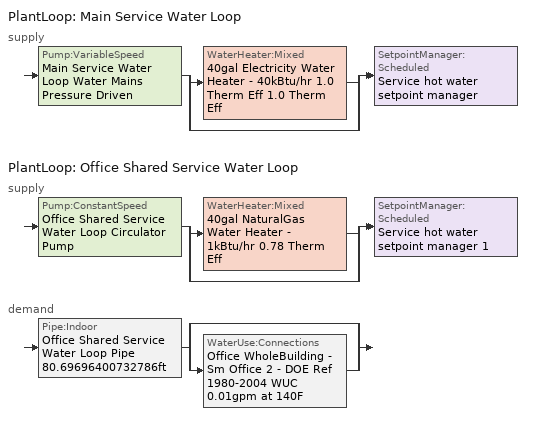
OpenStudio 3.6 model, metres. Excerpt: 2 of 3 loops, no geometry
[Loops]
PlantLoop 'Main Service Water Loop'
 supply: Pump:VariableSpeed 'Main Service Water Loop Water Mains Pressure Driven' > split
  | WaterHeater:Mixed '40gal Electricity Water Heater - 40kBtu/hr 1.0 Therm Eff 1.0 Therm Eff'
  | bypass
  join > SetpointManager:Scheduled 'Service hot water setpoint manager'
PlantLoop 'Office Shared Service Water Loop'
 supply: Pump:ConstantSpeed 'Office Shared Service Water Loop Circulator Pump' > split
  | WaterHeater:Mixed '40gal NaturalGas Water Heater - 1kBtu/hr 0.78 Therm Eff'
  | bypass
  join > SetpointManager:Scheduled 'Service hot water setpoint manager 1'
 demand: Pipe:Indoor 'Office Shared Service Water Loop Pipe 80.69696400732786ft' > split
  | bypass
  | WaterUse:Connections 'Office WholeBuilding - Sm Office 2 - DOE Ref 1980-2004 WUC 0.01gpm at 140F'
[Material] Roughness=Smooth; Thermal Absorptance=0.9; Solar Absorptance=0.7; Visible Absorptance=0.7
Name | Thickness {m} | Conductivity {W/m-K} | Density {kg/m3} | Specific Heat {J/kg-K}
Copper pipe 0.75in type L | 0.001143 | 386 | 8906.27 | 385.1856
Fiberglass batt 0.5in | 0.0127 | 0.0663448 | 11.2129 | 837.36
[Construction]
Copper pipe 0.75in type L with 0.5in fiberglass batt: Fiberglass batt 0.5in, Copper pipe 0.75in type L
[PlantLoop] Glycol Concentration=0; Maximum Loop Temperature {C}=60; Minimum Loop Temperature {C}=10; Plant Loop Volume {m3}=Autocalculate; Load Distribution Scheme=Optimal
Main Service Water Loop; Office Shared Service Water Loop
[Sizing:Plant] Loop Type=Heating; Design Loop Exit Temperature {C}=60; Loop Design Temperature Difference {deltaC}=5; Sizing Option=NonCoincident; Zone Timesteps in Averaging Window=1; Coincident Sizing Factor Mode=None
Main Service Water Loop; Office Shared Service Water Loop
[SetpointManager:Scheduled] Control Variable=Temperature; Schedule=Service Water Loop Temp - 140F
Name | Setpoint Node or NodeList
Service hot water setpoint manager | Main Service Water Loop Supply Outlet Node
Service hot water setpoint manager 1 | Office Shared Service Water Loop Supply Outlet Node
[Pump:VariableSpeed]
Main Service Water Loop Water Mains Pressure Driven: Rated Pump Head {Pa}=0.001; Motor Efficiency=1; Coefficient 1 of the Part Load Performance Curve=0; Coefficient 2 of the Part Load Performance Curve=3.2485; Coefficient 3 of the Part Load Performance Curve=-4.7443; Coefficient 4 of the Part Load Performance Curve=2.5294; Pump Control Type=Intermittent; Skin Loss Radiative Fraction=0.5; Design Power Sizing Method=PowerPerFlowPerPressure; Design Electric Power per Unit Flow Rate {W/(m3/s)}=348701.1; Design Shaft Power per Unit Flow Rate per Unit Head {W-s/m3-Pa}=1.28205; Design Minimum Flow Rate Fraction=0
[WaterHeater:Mixed] Tank Volume {m3}=0.151416; Setpoint Temperature Schedule=Service Water Loop Temp - 140F; Deadband Temperature Difference {deltaC}=2; Maximum Temperature Limit {C}=60; Heater Control Type=Cycle; Off Cycle Parasitic Heat Fraction to Tank=0; On Cycle Parasitic Heat Fraction to Tank=0; Use Side Effectiveness=1; Source Side Effectiveness=1; Use Side Design Flow Rate {m3/s}=autosize; Source Side Design Flow Rate {m3/s}=autosize; Indirect Water Heating Recovery Time {hr}=1.5; Source Side Flow Control Mode=IndirectHeatPrimarySetpoint
Name | Heater Maximum Capacity {W} | Heater Fuel Type | Heater Thermal Efficiency | Off Cycle Parasitic Fuel Consumption Rate {W} | Off Cycle Parasitic Fuel Type | On Cycle Parasitic Fuel Consumption Rate {W} | On Cycle Parasitic Fuel Type | Ambient Temperature Indicator | Off Cycle Loss Coefficient to Ambient Temperature {W/K} | On Cycle Loss Coefficient to Ambient Temperature {W/K} | Ambient Temperature Schedule
40gal Electricity Water Heater - 40kBtu/hr 1.0 Therm Eff 1.0 Therm Eff | 11722.8 | Electricity | 1 | 571 | Electricity | 571 | Electricity | ThermalZone | 1.87331 | 1.87331
40gal NaturalGas Water Heater - 1kBtu/hr 0.78 Therm Eff | 273.16 | NaturalGas | 0.78 | 0 | NaturalGas | 0 | NaturalGas | Schedule | 5.99799 | 5.99799 | Water Heater Ambient Temp Schedule - 70.0f
[WaterHeater:Sizing] Design Mode=PeakDraw; Time Storage Can Meet Peak Draw {hr}=0.538503; Time for Tank Recovery {hr}=0; Nominal Tank Volume for Autosizing Plant Connections {m3}=1
40gal Electricity Water Heater - 40kBtu/hr 1.0 Therm Eff 1.0 Therm Eff; 40gal NaturalGas Water Heater - 1kBtu/hr 0.78 Therm Eff
[WaterUse:Connections]
Office WholeBuilding - Sm Office 2 - DOE Ref 1980-2004 WUC 0.01gpm at 140F: Drain Water Heat Exchanger Type=None; Drain Water Heat Exchanger Destination=Plant; Water Use Equipment Name 1=Office WholeBuilding - Sm Office 2 - DOE Ref 1980-2004 Service Water Use 0.01gpm at 140F
[WaterUse:Equipment:Definition]
Office WholeBuilding - Sm Office 2 - DOE Ref 1980-2004 Service Water Use Def 0.01gpm: Peak Flow Rate {m3/s}=9.33395e-07; Target Temperature Schedule=Mixed Water At Faucet Temp - 140F; Sensible Fraction Schedule=Fraction Sensible - 0.2; Latent Fraction Schedule=Fraction Latent - 0.05
[WaterUse:Equipment]
Office WholeBuilding - Sm Office 2 - DOE Ref 1980-2004 Service Water Use 0.01gpm at 140F: Water Use Equipment Definition=Office WholeBuilding - Sm Office 2 - DOE Ref 1980-2004 Service Water Use Def 0.01gpm; Flow Rate Fraction Schedule=OfficeSmall BLDG_SWH_SCH
[Pump:ConstantSpeed]
Office Shared Service Water Loop Circulator Pump: Rated Flow Rate {m3/s}=autosize; Rated Pump Head {Pa}=29890.7; Rated Power Consumption {W}=autosize; Motor Efficiency=0.825; Fraction of Motor Inefficiencies to Fluid Stream=0; Pump Control Type=Intermittent; Design Power Sizing Method=PowerPerFlowPerPressure; Design Electric Power per Unit Flow Rate {W/(m3/s)}=348701.1; Design Shaft Power per Unit Flow Rate per Unit Head {W-s/m3-Pa}=1.28205
[Pipe:Indoor]
Office Shared Service Water Loop Pipe 80.69696400732786ft: Construction=Copper pipe 0.75in type L with 0.5in fiberglass batt; Environment Type=Schedule; Ambient Temperature Schedule=Temporary Pipe Indoor Ambient Temp 67.3F; Ambient Air Velocity Schedule=Office Shared Service Water Loop Piping Air Velocity - 0.67mph; Pipe Inside Diameter {m}=0.019939; Pipe Length {m}=24.5964
[Schedule:Constant]
Temporary Pipe Indoor Ambient Temp 67.3F: Value=19.6
[Schedule:Ruleset]
Service Water Loop Temp - 140F: Default Day Schedule=Service Water Loop Temp - 140F Default
Fraction Sensible - 0.2: Default Day Schedule=Fraction Sensible - 0.2 Default
Fraction Latent - 0.05: Default Day Schedule=Fraction Latent - 0.05 Default
Mixed Water At Faucet Temp - 140F: Default Day Schedule=Mixed Water At Faucet Temp - 140F Default
OfficeSmall BLDG_SWH_SCH: Default Day Schedule=OfficeSmall BLDG_SWH_SCH Default; Summer Design Day Schedule=OfficeSmall BLDG_SWH_SCH Summer Design Day; Winter Design Day Schedule=OfficeSmall BLDG_SWH_SCH Winter Design Day
Water Heater Ambient Temp Schedule - 70.0f: Default Day Schedule=Water Heater Ambient Temp Schedule - 70.0f Default
Office Shared Service Water Loop Piping Air Velocity - 0.67mph: Default Day Schedule=Office Shared Service Water Loop Piping Air Velocity - 0.67mph Default
[Schedule:Day]
Service Water Loop Temp - 140F Default; Mixed Water At Faucet Temp - 140F Default: 24, 0, 60
Fraction Sensible - 0.2 Default: 24, 0, 0.2
Fraction Latent - 0.05 Default: 24, 0, 0.05
OfficeSmall BLDG_SWH_SCH Default; autogen OfficeSmall BLDG_SWH_SCH 1_day_sch: Yes, 24, 0, 0
OfficeSmall BLDG_SWH_SCH Winter Design Day; OfficeSmall BLDG_SWH_SCH Summer Design Day: 7, 0, 0, 8, 0, 0.27, 9, 0, 0.55, 11, 0, 0.64, 12, 0, 0.82, 13, 0, 1, 14, 0, 0.91, 16, 0, 0.55, 17, 0, 0.73, 19, 0, 0.37, 20, 0, 0.18, 21, 0, 0.27, 22, 0, 0.09, 24, 0, 0
OfficeSmall BLDG_SWH_SCH WntrDsn|SmrDsn|Wkdy Day: Yes, 0, 30, 0.37, 0, 40, 0.338333, 0, 50, 0.306667, 1, 0, 0.275, 1, 10, 0.243333, 1, 20, 0.211667, 1, 30, 0.18, 1, 40, 0.195, 1, 50, 0.21, 2, 0, 0.225, 2, 10, 0.24, 2, 20, 0.255, 2, 30, 0.27, 2, 40, 0.24, 2, 50, 0.21, 3, 0, 0.18, 3, 10, 0.15, 3, 20, 0.12, 3, 30, 0.09, 3, 40, 0.075, 3, 50, 0.06, 4, 0, 0.045, 4, 10, 0.03, 4, 20, 0.015, 4, 30, 0, 4, 40, 0.00675926, 4, 50, 0.0135185, 5, 0, 0.0202778, 5, 10, 0.027037, 5, 20, 0.0337963, 5, 30, 0.0405556, 5, 40, 0.0473148, 5, 50, 0.0540741, 6, 0, 0.0608333, 6, 10, 0.0675926, 6, 20, 0.0743519, 6, 30, 0.0811111, 6, 40, 0.0878704, 6, 50, 0.0946296, 7, 0, 0.101389, 7, 10, 0.108148, 7, 20, 0.114907, 7, 30, 0.121667, 7, 40, 0.128426, 7, 50, 0.135185, 8, 0, 0.141944, 8, 10, 0.148704, 8, 20, 0.155463, 8, 30, 0.162222, 8, 40, 0.168981, 8, 50, 0.175741, 9, 0, 0.1825, 9, 10, 0.189259, 9, 20, 0.196019, 9, 30, 0.202778, 9, 39, 0.209537, 9, 49, 0.216296, 9, 59, 0.223056, 10, 9, 0.229815, 10, 19, 0.236574, 10, 29, 0.243333, 10, 39, 0.250093, 10, 49, 0.256852, 10, 59, 0.263611, 11, 9, 0.27037, 11, 19, 0.27713, 11, 29, 0.283889, 11, 39, 0.290648, 11, 49, 0.297407, 11, 59, 0.304167, 12, 9, 0.310926, 12, 19, 0.317685, 12, 29, 0.324444, 12, 39, 0.331204, 12, 49, 0.337963, 12, 59, 0.344722, 13, 9, 0.351481, 13, 19, 0.358241, 13, 29, 0.365, 13, 39, 0.371759, 13, 49, 0.378519, 13, 59, 0.385278, 14, 9, 0.392037, 14, 19, 0.398796, 14, 29, 0.405556, 14, 39, 0.412315, 14, 49, 0.419074, 14, 59, 0.425833, 15, 9, 0.432593, 15, 19, 0.439352, 15, 29, 0.446111, 15, 39, 0.45287, 15, 49, 0.45963, 15, 59, 0.466389, 16, 9, 0.473148, 16, 19, 0.479907, 16, 29, 0.486667, 16, 39, 0.493426, 16, 49, 0.500185, 16, 59, 0.506944, 17, 9, 0.513704, 17, 19, 0.520463, 17, 29, 0.527222, 17, 39, 0.533981, 17, 49, 0.540741, 17, 59, 0.5475, 18, 9, 0.554259, 18, 19, 0.561019, 18, 29, 0.567778, 18, 39, 0.574537, 18, 49, 0.581296, 18, 59, 0.588056, 19, 9, 0.594815, 19, 19, 0.601574, 19, 29, 0.608333, 19, 39, 0.615093, 19, 49, 0.621852, 19, 59, 0.628611, 20, 9, 0.63537, 20, 19, 0.64213, 20, 29, 0.648889, 20, 39, 0.655648, 20, 49, 0.662407, 20, 59, 0.669167, 21, 9, 0.675926, 21, 19, 0.682685, 21, 29, 0.689444, 21, 39, 0.696204, 21, 49, 0.702963, 21, 59, 0.709722, 22, 9, 0.716481, 22, 19, 0.723241, 22, 29, 0.73, 22, 30, 0.73, 22, 40, 0.67, 22, 50, 0.61, 23, 0, 0.55, 23, 10, 0.49, 23, 20, 0.43, 23, 30, 0.37, 24, 0, 0.37
Water Heater Ambient Temp Schedule - 70.0f Default: 24, 0, 21.1111
Office Shared Service Water Loop Piping Air Velocity - 0.67mph Default: 24, 0, 0.3
Schedule Day 5; Schedule Day 7; Schedule Day 13; Schedule Day 15; Schedule Day 21; Schedule Day 25; Schedule Day 35: 1, 0, 0, 2, 0, 0, 3, 0, 0, 4, 0, 0, 5, 0, 0, 6, 0, 0, 7, 0, 0, 8, 0, 0, 9, 0, 0, 10, 0, 0, 11, 0, 0, 12, 0, 0, 13, 0, 0, 14, 0, 0, 15, 0, 0, 16, 0, 0, 17, 0, 0, 18, 0, 0, 19, 0, 0, 20, 0, 0, 21, 0, 0, 22, 0, 0, 23, 0, 0, 24, 0, 0
Schedule Day 6: 1, 0, 0.3, 2, 0, 0.3, 3, 0, 0.3, 4, 0, 0.3, 5, 0, 0.3, 6, 0, 0.3, 7, 0, 0.3, 8, 0, 0.3, 9, 0, 0.3, 10, 0, 0.3, 11, 0, 0.3, 12, 0, 0.3, 13, 0, 0.3, 14, 0, 0.3, 15, 0, 0.3, 16, 0, 0.3, 17, 0, 0.3, 18, 0, 0.3, 19, 0, 0.3, 20, 0, 0.3, 21, 0, 0.3, 22, 0, 0.3, 23, 0, 0.3, 24, 0, 0.3
Schedule Day 8: 1, 0, 21.1111, 2, 0, 21.1111, 3, 0, 21.1111, 4, 0, 21.1111, 5, 0, 21.1111, 6, 0, 21.1111, 7, 0, 21.1111, 8, 0, 21.1111, 9, 0, 21.1111, 10, 0, 21.1111, 11, 0, 21.1111, 12, 0, 21.1111, 13, 0, 21.1111, 14, 0, 21.1111, 15, 0, 21.1111, 16, 0, 21.1111, 17, 0, 21.1111, 18, 0, 21.1111, 19, 0, 21.1111, 20, 0, 21.1111, 21, 0, 21.1111, 22, 0, 21.1111, 23, 0, 21.1111, 24, 0, 21.1111
Schedule Day 14: 1, 0, 0.05, 2, 0, 0.05, 3, 0, 0.05, 4, 0, 0.05, 5, 0, 0.05, 6, 0, 0.05, 7, 0, 0.05, 8, 0, 0.05, 9, 0, 0.05, 10, 0, 0.05, 11, 0, 0.05, 12, 0, 0.05, 13, 0, 0.05, 14, 0, 0.05, 15, 0, 0.05, 16, 0, 0.05, 17, 0, 0.05, 18, 0, 0.05, 19, 0, 0.05, 20, 0, 0.05, 21, 0, 0.05, 22, 0, 0.05, 23, 0, 0.05, 24, 0, 0.05
Schedule Day 16; Schedule Day 26: 1, 0, 60, 2, 0, 60, 3, 0, 60, 4, 0, 60, 5, 0, 60, 6, 0, 60, 7, 0, 60, 8, 0, 60, 9, 0, 60, 10, 0, 60, 11, 0, 60, 12, 0, 60, 13, 0, 60, 14, 0, 60, 15, 0, 60, 16, 0, 60, 17, 0, 60, 18, 0, 60, 19, 0, 60, 20, 0, 60, 21, 0, 60, 22, 0, 60, 23, 0, 60, 24, 0, 60
Schedule Day 22: 1, 0, 0.275, 2, 0, 0.225, 3, 0, 0.18, 4, 0, 0.045, 5, 0, 0.0202778, 6, 0, 0.0608333, 7, 0, 0.101389, 8, 0, 0.141944, 9, 0, 0.1825, 10, 0, 0.223731, 11, 0, 0.264287, 12, 0, 0.304843, 13, 0, 0.345398, 14, 0, 0.385954, 15, 0, 0.426509, 16, 0, 0.467065, 17, 0, 0.50762, 18, 0, 0.548176, 19, 0, 0.588731, 20, 0, 0.629287, 21, 0, 0.669843, 22, 0, 0.710398, 23, 0, 0.55, 24, 0, 0.37
Schedule Day 36: 1, 0, 0.2, 2, 0, 0.2, 3, 0, 0.2, 4, 0, 0.2, 5, 0, 0.2, 6, 0, 0.2, 7, 0, 0.2, 8, 0, 0.2, 9, 0, 0.2, 10, 0, 0.2, 11, 0, 0.2, 12, 0, 0.2, 13, 0, 0.2, 14, 0, 0.2, 15, 0, 0.2, 16, 0, 0.2, 17, 0, 0.2, 18, 0, 0.2, 19, 0, 0.2, 20, 0, 0.2, 21, 0, 0.2, 22, 0, 0.2, 23, 0, 0.2, 24, 0, 0.2
[Schedule:Rule] Apply Monday=Yes; Apply Tuesday=Yes; Apply Wednesday=Yes; Apply Thursday=Yes; Apply Friday=Yes
Schedule Rule 16: Schedule Ruleset=OfficeSmall BLDG_SWH_SCH; Rule Order=2; Day Schedule=OfficeSmall BLDG_SWH_SCH WntrDsn|SmrDsn|Wkdy Day; Date Specification Type=DateRange; Start Month=1; Start Day=1; End Month=12; End Day=31
autogen OfficeSmall BLDG_SWH_SCH 1: Schedule Ruleset=OfficeSmall BLDG_SWH_SCH; Rule Order=3; Day Schedule=autogen OfficeSmall BLDG_SWH_SCH 1_day_sch; Date Specification Type=SpecificDates; Apply Sunday=Yes; Apply Saturday=Yes; Specific Month 1=1; Specific Day 1=7; Specific Month 2=1; Specific Day 2=14; Specific Month 3=1; Specific Day 3=21; Specific Month 4=1; Specific Day 4=28; Specific Month 5=2; Specific Day 5=4; Specific Month 6=2; Specific Day 6=11; Specific Month 7=2; Specific Day 7=18; Specific Month 8=2; Specific Day 8=25; Specific Month 9=3; Specific Day 9=4; Specific Month 10=3; Specific Day 10=11; Specific Month 11=3; Specific Day 11=18; Specific Month 12=3; Specific Day 12=25; Specific Month 13=4; Specific Day 13=1; Specific Month 14=4; Specific Day 14=8; Specific Month 15=4; Specific Day 15=15; Specific Month 16=4; Specific Day 16=22; Specific Month 17=4; Specific Day 17=29; Specific Month 18=5; Specific Day 18=6; Specific Month 19=5; Specific Day 19=13; Specific Month 20=5; Specific Day 20=20; Specific Month 21=5; Specific Day 21=27; Specific Month 22=6; Specific Day 22=3; Specific Month 23=6; Specific Day 23=10; Specific Month 24=6; Specific Day 24=17; Specific Month 25=6; Specific Day 25=24; Specific Month 26=7; Specific Day 26=1; Specific Month 27=7; Specific Day 27=8; Specific Month 28=7; Specific Day 28=15; Specific Month 29=7; Specific Day 29=22; Specific Month 30=7; Specific Day 30=29; Specific Month 31=8; Specific Day 31=5; Specific Month 32=8; Specific Day 32=12; Specific Month 33=8; Specific Day 33=19; Specific Month 34=8; Specific Day 34=26; Specific Month 35=9; Specific Day 35=2; Specific Month 36=9; Specific Day 36=9; Specific Month 37=9; Specific Day 37=16; Specific Month 38=9; Specific Day 38=23; Specific Month 39=9; Specific Day 39=30; Specific Month 40=10; Specific Day 40=7; Specific Month 41=10; Specific Day 41=14; Specific Month 42=10; Specific Day 42=21; Specific Month 43=10; Specific Day 43=28; Specific Month 44=11; Specific Day 44=4; Specific Month 45=11; Specific Day 45=11; Specific Month 46=11; Specific Day 46=18; Specific Month 47=11; Specific Day 47=25; Specific Month 48=12; Specific Day 48=2; Specific Month 49=12; Specific Day 49=9; Specific Month 50=12; Specific Day 50=16; Specific Month 51=12; Specific Day 51=23; Specific Month 52=12; Specific Day 52=30
Office Shared Service Water Loop Piping Air Velocity - 0.67mph Outage Day 152: Schedule Ruleset=Office Shared Service Water Loop Piping Air Velocity - 0.67mph; Rule Order=1; Day Schedule=Schedule Day 5; Date Specification Type=DateRange; Start Month=6; Start Day=1; End Month=6; End Day=1; Apply Sunday=Yes; Apply Saturday=Yes
Office Shared Service Water Loop Piping Air Velocity - 0.67mph Outage Day 153: Schedule Ruleset=Office Shared Service Water Loop Piping Air Velocity - 0.67mph; Rule Order=0; Day Schedule=Schedule Day 6; Date Specification Type=DateRange; Start Month=6; Start Day=2; End Month=6; End Day=2; Apply Sunday=Yes; Apply Saturday=Yes
Water Heater Ambient Temp Schedule - 70.0f Outage Day 152: Schedule Ruleset=Water Heater Ambient Temp Schedule - 70.0f; Rule Order=1; Day Schedule=Schedule Day 7; Date Specification Type=DateRange; Start Month=6; Start Day=1; End Month=6; End Day=1; Apply Sunday=Yes; Apply Saturday=Yes
Water Heater Ambient Temp Schedule - 70.0f Outage Day 153: Schedule Ruleset=Water Heater Ambient Temp Schedule - 70.0f; Rule Order=0; Day Schedule=Schedule Day 8; Date Specification Type=DateRange; Start Month=6; Start Day=2; End Month=6; End Day=2; Apply Sunday=Yes; Apply Saturday=Yes
Fraction Latent - 0.05 Outage Day 152: Schedule Ruleset=Fraction Latent - 0.05; Rule Order=1; Day Schedule=Schedule Day 13; Date Specification Type=DateRange; Start Month=6; Start Day=1; End Month=6; End Day=1; Apply Sunday=Yes; Apply Saturday=Yes
Fraction Latent - 0.05 Outage Day 153: Schedule Ruleset=Fraction Latent - 0.05; Rule Order=0; Day Schedule=Schedule Day 14; Date Specification Type=DateRange; Start Month=6; Start Day=2; End Month=6; End Day=2; Apply Sunday=Yes; Apply Saturday=Yes
Mixed Water At Faucet Temp - 140F Outage Day 152: Schedule Ruleset=Mixed Water At Faucet Temp - 140F; Rule Order=1; Day Schedule=Schedule Day 15; Date Specification Type=DateRange; Start Month=6; Start Day=1; End Month=6; End Day=1; Apply Sunday=Yes; Apply Saturday=Yes
Mixed Water At Faucet Temp - 140F Outage Day 153: Schedule Ruleset=Mixed Water At Faucet Temp - 140F; Rule Order=0; Day Schedule=Schedule Day 16; Date Specification Type=DateRange; Start Month=6; Start Day=2; End Month=6; End Day=2; Apply Sunday=Yes; Apply Saturday=Yes
OfficeSmall BLDG_SWH_SCH Outage Day 152: Schedule Ruleset=OfficeSmall BLDG_SWH_SCH; Rule Order=1; Day Schedule=Schedule Day 21; Date Specification Type=DateRange; Start Month=6; Start Day=1; End Month=6; End Day=1; Apply Sunday=Yes; Apply Saturday=Yes
OfficeSmall BLDG_SWH_SCH Outage Day 153: Schedule Ruleset=OfficeSmall BLDG_SWH_SCH; Rule Order=0; Day Schedule=Schedule Day 22; Date Specification Type=DateRange; Start Month=6; Start Day=2; End Month=6; End Day=2; Apply Sunday=Yes; Apply Saturday=Yes
Service Water Loop Temp - 140F Outage Day 152: Schedule Ruleset=Service Water Loop Temp - 140F; Rule Order=1; Day Schedule=Schedule Day 25; Date Specification Type=DateRange; Start Month=6; Start Day=1; End Month=6; End Day=1; Apply Sunday=Yes; Apply Saturday=Yes
Service Water Loop Temp - 140F Outage Day 153: Schedule Ruleset=Service Water Loop Temp - 140F; Rule Order=0; Day Schedule=Schedule Day 26; Date Specification Type=DateRange; Start Month=6; Start Day=2; End Month=6; End Day=2; Apply Sunday=Yes; Apply Saturday=Yes
Fraction Sensible - 0.2 Outage Day 152: Schedule Ruleset=Fraction Sensible - 0.2; Rule Order=1; Day Schedule=Schedule Day 35; Date Specification Type=DateRange; Start Month=6; Start Day=1; End Month=6; End Day=1; Apply Sunday=Yes; Apply Saturday=Yes
Fraction Sensible - 0.2 Outage Day 153: Schedule Ruleset=Fraction Sensible - 0.2; Rule Order=0; Day Schedule=Schedule Day 36; Date Specification Type=DateRange; Start Month=6; Start Day=2; End Month=6; End Day=2; Apply Sunday=Yes; Apply Saturday=Yes
